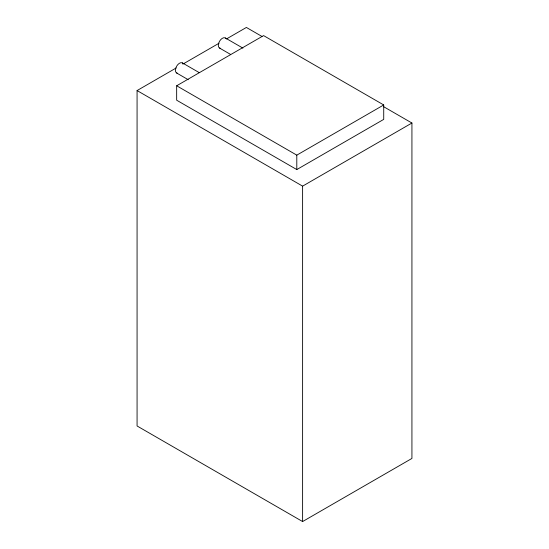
<?xml version="1.0" encoding="UTF-8"?>
<svg xmlns="http://www.w3.org/2000/svg" width="549" height="549" viewBox="0 0 549 549"><rect width="100%" height="100%" fill="white"/><g stroke="black" fill="none" stroke-linecap="round" stroke-linejoin="round"><path stroke-width="0.82" d="M383.724 106.739L411.928 123.024L411.928 458.436L302.609 521.55L137.072 425.976L137.072 90.564L176.222 67.959M182.865 64.123L219.058 43.227M226.449 38.965L246.391 27.45L261.976 36.447M176.661 85.781L263.582 35.596L383.724 104.955L383.724 119.38L296.796 169.566L176.661 100.206L176.661 85.781L296.796 155.141L383.724 104.955M137.072 90.564L302.609 186.138L411.928 123.024M225.316 37.963L242.912 48.12M219.504 48.031L230.498 54.378M182.412 62.915L199.15 72.578M176.6 72.983L188.245 79.708M302.609 186.138L302.609 521.55M296.796 155.141L296.796 169.566M220.355 48.298A5.813 3.356 -60 0 1 219.504 41.319A5.813 3.356 -60 0 1 225.968 38.567M177.451 73.243A5.813 3.356 -60 0 1 176.6 66.271A5.813 3.356 -60 0 1 183.064 63.519"/></g></svg>
